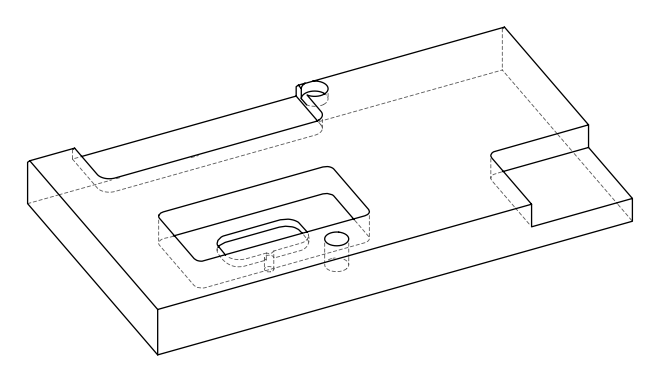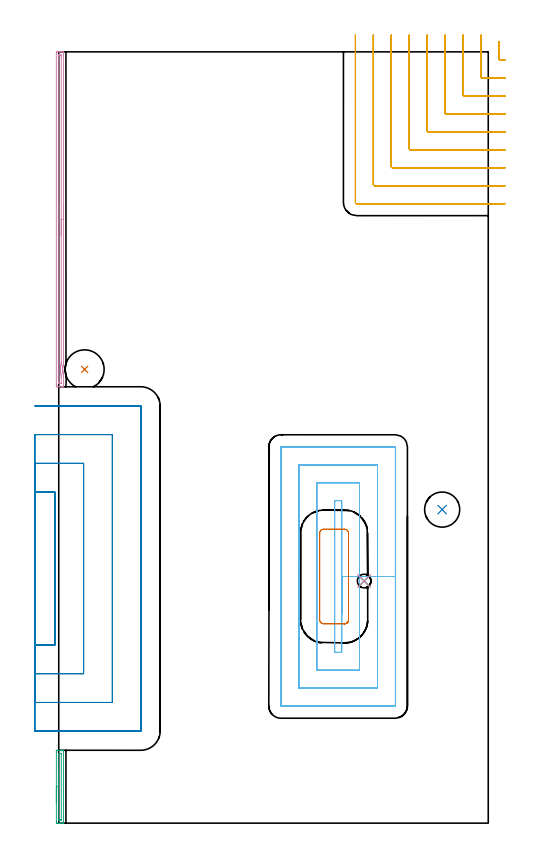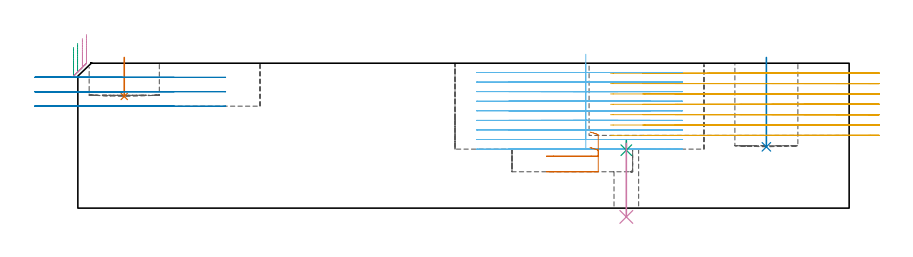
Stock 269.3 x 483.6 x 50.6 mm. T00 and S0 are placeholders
(PLAN: 10 operations, 6 tool changes, 57.6 min)
(1 INDEXABLE_INSERT_DRILL_BLIND_HOLE_FROM_SOLID | STEP1POCKET | NXT0302_020 | 0.06 min | 5326 mm3)
(2 INDEXABLE_INSERT_DRILL_BLIND_HOLE_FROM_SOLID_1 | STEP1POCKET_1 | NXT0302_015 | 0.13 min | 10984 mm3)
(3 AREA_MILL | FG_CHAMFER_SURFACE | UGT0205_001 | 0.9 min | 491 mm3)
(4 AREA_MILL_1 | FG_CHAMFER_SURFACE_1 | UGT0205_001 | 3.53 min | 2159 mm3)
(5 MILL_CORNER_NOTCH_RECTANGULAR | CORNER_NOTCH_RECTANGULAR | UGT0201_133 | Follow Part, ap 3.75, ae 75% | 15.26 min | 234628 mm3)
(6 MILL_RECTANGULAR_POCKET | POCKET_RECTANGULAR_STRAIGHT | UGT0201_133 | Follow Part, ap 3.75, ae 75% | 25.6 min | 461856 mm3)
(7 MILL_RECTANGULAR_POCKET_1 | POCKET_RECTANGULAR_STRAIGHT_1 | UGT0201_106 | Follow Part, ap 6, ae 75% | 0.88 min | 26270 mm3)
(8 MILL_SLOT | SLOT_PARTIAL_RECTANGULAR | UGT0201_106 | Follow Part, ap 6, ae 75% | 11.07 min | 216284 mm3)
(9 SPOT_DRILL | STEP1HOLE | NXT0321_9005460120000 | 0.03 min | 0 mm3)
(10 DRILL_THROUGH_HOLE_INTO_CENTER | STEP1HOLE | NXT0301_057 | 0.11 min | 822 mm3)
(TOOL NXT0302_020 | Index. Insert Drill 24.5mm [880-D2450L25-03] | D24.5 PA176 FL74 Z2)
(TOOL NXT0302_015 | Index. Insert Drill 22mm [880-D2200L25-03] | D22 PA176 FL66 Z2)
(TOOL UGT0205_001 | Chamfer Mill 20 x 3 x 45 deg. | D20 FL50 Z2)
(TOOL UGT0201_133 | Carbide End Mill 15.0 | D15 FL30 Z4)
(TOOL UGT0201_106 | End Mill 24 mm | D24 FL25 Z2)
(TOOL NXT0321_9005460120000 | NC Spot Drill, 142deg, 12mm, Carbide, Uncoated | D12 PA142 FL30 Z2)
(TOOL NXT0301_057 | Carbide Drill 8.6mm [860.1-0860-026A1-MM 2214] | D8.6 PA140 FL47 Z2)
(OP 1 INDEXABLE_INSERT_DRILL_BLIND_HOLE_FROM_SOLID)
G17 G21 G94 G90
T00 M6
G54
G17 G0 G90 X16.2 Y284.5 S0 M3
G43 Z60.6 H1
G94 G81 G98 Z39. F250. R52.6
G80
M5
M2
(OP 2 INDEXABLE_INSERT_DRILL_BLIND_HOLE_FROM_SOLID_1)
G17 G21 G94 G90
T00 M6
G54
G17 G0 G90 X240.4 Y196.6 S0 M3
G43 Z60.6 H1
G94 G81 G98 Z21.4 F250. R52.6
G80
M5
M2
(OP 3 AREA_MILL)
G17 G21 G94 G90
T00 M6
G54
G17 G0 G90 X-1.5 Y12.85 S1061 M3
G43 Z60.6 H0
Z56.1
G94 G1 Y12.888 Z55.228 F250.
Y13.002 Z54.364
Y13.191 Z53.512
Y13.453 Z52.68
Y13.787 Z51.874
Y14.19 Z51.1
Y14.658 Z50.364
Y15.19 Z49.672
Y15.779 Z49.029
Y16.422 Z48.44
Y17.114 Z47.909
Y17.85 Z47.44
Y18.624 Z47.037
Y19.43 Z46.703
Y20.262 Z46.441
Y21.113 Z46.252
Y21.978 Z46.138
Y22.85 Z46.1
Y44.714
X-1.499 Y45.118 Z46.101
X-1.494 Y45.599 Z46.102
X-1.49 Y45.691 Z46.105
X-1.017 Y45.7 Z46.577
X-0.404 Z47.194
X-0.134 Z47.463
X0.48 Z48.077
X0.75 Z48.346
X1.29 Z48.889
X1.634 Z49.233
X2.517 Z50.116
X2.705 Z50.304
X2.988 Y45.692 Z50.579
X3.004 Y45.69 Z50.595
X3. Y45.567 Z50.6
Y0.133
X3.004 Y0.01 Z50.595
X2.988 Y0.008 Z50.579
X2.705 Y0. Z50.304
X1.977 Z49.576
X1.29 Z48.889
X0.75 Z48.346
X0.48 Z48.077
X-0.134 Z47.463
X-0.404 Z47.194
X-1.017 Y0.001 Z46.577
X-1.256 Y0.003 Z46.339
X-1.49 Y0.008 Z46.105
X-1.494 Y0.101 Z46.102
X-1.499 Y0.581 Z46.101
X-1.5 Y1.068 Z46.1
Y22.85
X-0.086 Z47.514
X-0.085 Y43.337 Z47.515
X-0.081 Y43.547 Z47.519
X-0.079 Y43.651 Z47.521
X-0.068 Y43.69 Z47.532
X0.03 Y43.693 Z47.63
X0.391 Y43.699 Z47.991
X0.75 Y43.7 Z48.35
X1.274 Z48.874
X1.476 Y43.697 Z49.076
X1.563 Y43.693 Z49.163
X1.576 Y43.69 Z49.176
X1.579 Y43.68 Z49.179
X1.582 Y43.641 Z49.182
X1.585 Y43.556 Z49.185
X1.586 Y43.385 Z49.186
X1.585 Y2.363 Z49.185
X1.581 Y2.153 Z49.181
X1.579 Y2.049 Z49.179
X1.568 Y2.01 Z49.168
X1.47 Y2.007 Z49.07
X1.109 Y2.001 Z48.709
X0.75 Y2. Z48.35
X0.226 Z47.826
X0.024 Y2.003 Z47.624
X-0.063 Y2.007 Z47.537
X-0.076 Y2.01 Z47.524
X-0.079 Y2.019 Z47.521
X-0.083 Y2.059 Z47.517
X-0.085 Y2.144 Z47.515
X-0.086 Y2.315 Z47.514
Y22.85
Y23.722 Z47.552
Y24.586 Z47.666
Y25.438 Z47.855
Y26.27 Z48.117
Y27.076 Z48.451
Y27.85 Z48.854
Y28.586 Z49.323
Y29.278 Z49.854
Y29.921 Z50.443
Y30.51 Z51.086
Y31.041 Z51.779
Y31.51 Z52.514
Y31.913 Z53.288
Y32.247 Z54.094
Y32.509 Z54.926
Y32.698 Z55.778
Y32.812 Z56.643
Y32.85 Z57.514
G0 Z60.6
M5
M2
(OP 4 AREA_MILL_1)
G17 G21 G94 G90
T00 M6
G54
G17 G0 G90 X2.998 Y388.549 S1061 M3
G43 Z60.6 H0
Z60.598
G94 G1 Y388.511 Z59.727 F250.
Y388.397 Z58.862
Y388.208 Z58.01
Y387.946 Z57.178
Y387.612 Z56.372
Y387.209 Z55.598
Y386.74 Z54.863
Y386.209 Z54.17
Y385.62 Z53.527
Y384.977 Z52.938
Y384.284 Z52.407
Y383.549 Z51.938
Y382.775 Z51.535
Y381.969 Z51.201
Y381.137 Z50.939
Y380.285 Z50.75
Y379.42 Z50.636
Y378.549 Z50.598
X2.997 Y288.471 Z50.597
X2.991 Y288.153 Z50.588
X2.983 Y288.099 Z50.58
X2.962 Y288.008 Z50.558
X2.873 Y287.665 Z50.469
X2.762 Y287.22 Z50.361
X2.669 Y286.774 Z50.268
X2.656 Y286.695 Z50.254
X2.594 Y286.328 Z50.193
X2.561 Y286.069 Z50.161
X2.54 Y285.882 Z50.136
X2.535 Y285.803 Z50.127
X2.483 Y285.201 Z50.082
X2.473 Y285.083 Z50.072
X2.465 Y284.991 Z50.064
X2.457 Y284.768 Z50.055
X2.458 Y284.497 Z50.05
X2.456 Y284.322 Z50.052
X2.46 Y284.099 Z50.059
X2.462 Y284.067 Z50.061
X2.487 Y283.653 Z50.081
X2.495 Y283.572 Z50.087
X2.522 Y283.231 Z50.12
X2.524 Y283.208 Z50.122
X2.536 Y283.126 Z50.129
X2.552 Y282.985 Z50.149
X2.579 Y282.761 Z50.178
X2.651 Y282.316 Z50.251
X2.653 Y282.306 Z50.253
X2.741 Y281.869 Z50.341
X2.849 Y281.425 Z50.448
X2.969 Y280.953 Z50.567
X2.992 Y280.869 Z50.58
X2.999 Y280.459 Z50.599
X3. Y273.757 Z50.6
X2.998 Y273.608 Z50.588
X2.986 Y273.6 Z50.576
X2.66 Z50.26
X2.255 Z49.855
X1.634 Z49.229
X0.439 Z48.036
X-0.134 Z47.46
X-0.731 Z46.864
X-1.017 Y273.601 Z46.578
X-1.256 Y273.604 Z46.339
X-1.491 Y273.609 Z46.105
X-1.494 Y273.722 Z46.103
X-1.499 Y274.203 Z46.102
X-1.5 Y274.69 Z46.1
Y482.592
X-1.499 Y482.997 Z46.101
X-1.494 Y483.478 Z46.103
X-1.491 Y483.591 Z46.105
X-1.017 Y483.6 Z46.578
X-0.731 Z46.864
X-0.134 Z47.46
X0.439 Z48.036
X0.75 Z48.346
X1.323 Z48.919
X1.634 Z49.229
X2.661 Z50.26
X2.986 Y483.592 Z50.577
X2.997 Y483.591 Z50.588
X3. Y483.443 Z50.6
X2.998 Y378.549 Z50.598
X1.584 Z49.184
X1.582 Y289.372 Z49.182
X1.576 Y288.538 Z49.176
X1.57 Y288.48 Z49.17
X1.417 Y287.806 Z49.017
X1.371 Y287.587 Z48.971
X1.27 Y287.062 Z48.87
X1.21 Y286.695 Z48.81
X1.159 Y286.282 Z48.759
X1.115 Y285.803 Z48.715
X1.087 Y285.462 Z48.687
X1.052 Y284.91 Z48.652
X1.045 Y284.316 Z48.645
X1.046 Y284.169 Z48.646
X1.05 Y284.018 Z48.65
X1.056 Y283.863 Z48.656
X1.067 Y283.698 Z48.667
X1.112 Y283.126 Z48.712
X1.154 Y282.717 Z48.754
X1.22 Y282.234 Z48.82
X1.32 Y281.658 Z48.92
X1.384 Y281.341 Z48.984
X1.572 Y280.512 Z49.172
X1.578 Y280.449 Z49.178
X1.585 Y279.606 Z49.185
Y279.557
Y275.777
X1.584 Y275.671 Z49.184
X1.581 Y275.62 Z49.181
X1.58 Y275.614 Z49.18
X1.568 Y275.61 Z49.168
X1.518 Y275.605 Z49.118
X1.133 Y275.601 Z48.733
X0.75 Y275.6 Z48.35
X0.249 Y275.601 Z47.849
X0.028 Y275.606 Z47.628
X-0.071 Y275.61 Z47.529
X-0.084 Y275.937 Z47.516
X-0.085 Y275.988 Z47.515
X-0.086 Y276.832 Z47.514
X-0.085 Y481.423 Z47.515
X-0.084 Y481.529 Z47.516
X-0.081 Y481.58 Z47.519
X-0.08 Y481.586 Z47.52
X-0.068 Y481.59 Z47.532
X-0.018 Y481.595 Z47.582
X0.367 Y481.599 Z47.967
X0.75 Y481.6 Z48.35
X1.251 Y481.599 Z48.851
X1.472 Y481.594 Z49.072
X1.571 Y481.59 Z49.171
X1.584 Y481.263 Z49.184
X1.585 Y481.212 Z49.185
X1.586 Y480.369 Z49.186
X1.584 Y378.549 Z49.184
Y377.677 Z49.222
Y376.812 Z49.336
Y375.961 Z49.525
Y375.129 Z49.787
Y374.323 Z50.121
Y373.549 Z50.524
Y372.813 Z50.992
Y372.121 Z51.523
Y371.478 Z52.113
Y370.888 Z52.756
Y370.357 Z53.448
Y369.888 Z54.184
Y369.486 Z54.958
Y369.152 Z55.764
Y368.889 Z56.596
Y368.701 Z57.447
Y368.587 Z58.312
Y368.549 Z59.184
G0 Z60.6
M5
M2
(OP 5 MILL_CORNER_NOTCH_RECTANGULAR)
G17 G21 G94 G90
T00 M6
G54
G17 G0 G90 X276. Y489.97 S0 M3
G43 Z60.718 H0
Z47.101
G94 G1 Y486.97 F250.
Y479.143 F500.
G3 X276.743 Y478.4 R0.75
G1 X276.8
X279.8 F250.
G0 Z60.718
X264.75 Y494.1
Z47.101
G1 Y491.1
Y467.894 F500.
G3 X265.494 Y467.15 R0.75
G1 X276.8
X279.8 F250.
G0 Z60.718
X253.5 Y494.1
Z47.101
G1 Y491.1
Y456.644 F500.
G3 X254.244 Y455.9 R0.75
G1 X276.8
X279.8 F250.
G0 Z60.718
X242.25 Y494.1
Z47.101
G1 Y491.1
Y445.395 F500.
G3 X242.995 Y444.65 R0.75
G1 X276.8
X279.8 F250.
G0 Z60.718
X231. Y494.1
Z47.101
G1 Y491.1
Y434.145 F500.
G3 X231.745 Y433.4 R0.75
G1 X276.8
X279.8 F250.
G0 Z60.718
X219.75 Y494.1
Z47.101
G1 Y491.1
Y422.895 F500.
G3 X220.495 Y422.15 R0.75
G1 X276.8
X279.8 F250.
G0 Z60.718
X208.5 Y494.1
Z47.101
G1 Y491.1
Y411.645 F500.
G3 X209.245 Y410.9 R0.75
G1 X276.8
X279.8 F250.
G0 Z60.718
X197.25 Y494.1
Z47.101
G1 Y491.1
Y400.396 F500.
G3 X197.996 Y399.65 R0.75
G1 X276.8
X279.8 F250.
G0 Z60.718
X186. Y494.1
Z47.101
G1 Y491.1
Y389.3 F500.
G3 X186.9 Y388.4 R0.9
G1 X276.8
X279.8 F250.
G0 Z60.718
X276. Y489.97
Z43.484
G1 Y486.97
Y479.143 F500.
G3 X276.743 Y478.4 R0.75
G1 X276.8
X279.8 F250.
G0 Z60.718
X264.75 Y494.1
Z43.484
G1 Y491.1
Y467.894 F500.
G3 X265.494 Y467.15 R0.75
G1 X276.8
X279.8 F250.
G0 Z60.718
X253.5 Y494.1
Z43.484
G1 Y491.1
Y456.644 F500.
G3 X254.244 Y455.9 R0.75
G1 X276.8
X279.8 F250.
G0 Z60.718
X242.25 Y494.1
Z43.484
G1 Y491.1
Y445.395 F500.
G3 X242.995 Y444.65 R0.75
G1 X276.8
X279.8 F250.
G0 Z60.718
X231. Y494.1
Z43.484
G1 Y491.1
Y434.145 F500.
G3 X231.745 Y433.4 R0.75
G1 X276.8
X279.8 F250.
G0 Z60.718
X219.75 Y494.1
Z43.484
G1 Y491.1
Y422.895 F500.
G3 X220.495 Y422.15 R0.75
G1 X276.8
X279.8 F250.
G0 Z60.718
X208.5 Y494.1
Z43.484
G1 Y491.1
Y411.645 F500.
G3 X209.245 Y410.9 R0.75
G1 X276.8
X279.8 F250.
G0 Z60.718
X197.25 Y494.1
Z43.484
G1 Y491.1
Y400.396 F500.
G3 X197.996 Y399.65 R0.75
G1 X276.8
X279.8 F250.
G0 Z60.718
X186. Y494.1
Z43.484
G1 Y491.1
Y389.3 F500.
G3 X186.9 Y388.4 R0.9
G1 X276.8
X279.8 F250.
G0 Z60.718
X276. Y489.97
Z39.867
G1 Y486.97
Y479.143 F500.
G3 X276.743 Y478.4 R0.75
G1 X276.8
X279.8 F250.
G0 Z60.718
X264.75 Y494.1
Z39.867
G1 Y491.1
Y467.894 F500.
G3 X265.494 Y467.15 R0.75
G1 X276.8
X279.8 F250.
G0 Z60.718
X253.5 Y494.1
Z39.867
G1 Y491.1
Y456.644 F500.
G3 X254.244 Y455.9 R0.75
G1 X276.8
X279.8 F250.
G0 Z60.718
X242.25 Y494.1
Z39.867
G1 Y491.1
Y445.395 F500.
G3 X242.995 Y444.65 R0.75
G1 X276.8
X279.8 F250.
G0 Z60.718
X231. Y494.1
Z39.867
G1 Y491.1
Y434.145 F500.
G3 X231.745 Y433.4 R0.75
G1 X276.8
X279.8 F250.
G0 Z60.718
X219.75 Y494.1
Z39.867
G1 Y491.1
Y422.895 F500.
G3 X220.495 Y422.15 R0.75
G1 X276.8
X279.8 F250.
G0 Z60.718
X208.5 Y494.1
Z39.867
G1 Y491.1
Y411.645 F500.
G3 X209.245 Y410.9 R0.75
G1 X276.8
X279.8 F250.
G0 Z60.718
X197.25 Y494.1
Z39.867
G1 Y491.1
Y400.396 F500.
G3 X197.996 Y399.65 R0.75
G1 X276.8
X279.8 F250.
G0 Z60.718
X186. Y494.1
Z39.867
G1 Y491.1
Y389.3 F500.
G3 X186.9 Y388.4 R0.9
G1 X276.8
X279.8 F250.
G0 Z60.718
X276. Y489.97
Z36.251
G1 Y486.97
Y479.143 F500.
G3 X276.743 Y478.4 R0.75
G1 X276.8
X279.8 F250.
G0 Z60.718
X264.75 Y494.1
Z36.251
G1 Y491.1
Y467.894 F500.
G3 X265.494 Y467.15 R0.75
G1 X276.8
X279.8 F250.
G0 Z60.718
X253.5 Y494.1
Z36.251
G1 Y491.1
Y456.644 F500.
G3 X254.244 Y455.9 R0.75
G1 X276.8
X279.8 F250.
G0 Z60.718
X242.25 Y494.1
Z36.251
G1 Y491.1
Y445.395 F500.
G3 X242.995 Y444.65 R0.75
G1 X276.8
X279.8 F250.
G0 Z60.718
X231. Y494.1
Z36.251
G1 Y491.1
Y434.145 F500.
G3 X231.745 Y433.4 R0.75
G1 X276.8
X279.8 F250.
G0 Z60.718
X219.75 Y494.1
Z36.251
G1 Y491.1
Y422.895 F500.
G3 X220.495 Y422.15 R0.75
G1 X276.8
X279.8 F250.
G0 Z60.718
X208.5 Y494.1
Z36.251
G1 Y491.1
Y411.645 F500.
G3 X209.245 Y410.9 R0.75
G1 X276.8
X279.8 F250.
G0 Z60.718
X197.25 Y494.1
Z36.251
G1 Y491.1
Y400.396 F500.
G3 X197.996 Y399.65 R0.75
G1 X276.8
X279.8 F250.
G0 Z60.718
X186. Y494.1
Z36.251
G1 Y491.1
Y389.3 F500.
G3 X186.9 Y388.4 R0.9
G1 X276.8
X279.8 F250.
G0 Z60.718
X276. Y489.97
Z32.634
G1 Y486.97
Y479.143 F500.
G3 X276.743 Y478.4 R0.75
G1 X276.8
X279.8 F250.
G0 Z60.718
X264.75 Y494.1
Z32.634
G1 Y491.1
Y467.894 F500.
G3 X265.494 Y467.15 R0.75
G1 X276.8
X279.8 F250.
G0 Z60.718
X253.5 Y494.1
Z32.634
G1 Y491.1
Y456.644 F500.
G3 X254.244 Y455.9 R0.75
G1 X276.8
X279.8 F250.
G0 Z60.718
X242.25 Y494.1
Z32.634
G1 Y491.1
Y445.395 F500.
G3 X242.995 Y444.65 R0.75
G1 X276.8
X279.8 F250.
G0 Z60.718
X231. Y494.1
Z32.634
G1 Y491.1
Y434.145 F500.
G3 X231.745 Y433.4 R0.75
G1 X276.8
X279.8 F250.
G0 Z60.718
X219.75 Y494.1
Z32.634
G1 Y491.1
Y422.895 F500.
G3 X220.495 Y422.15 R0.75
G1 X276.8
X279.8 F250.
G0 Z60.718
X208.5 Y494.1
Z32.634
G1 Y491.1
Y411.645 F500.
G3 X209.245 Y410.9 R0.75
G1 X276.8
X279.8 F250.
G0 Z60.718
X197.25 Y494.1
Z32.634
G1 Y491.1
Y400.396 F500.
G3 X197.996 Y399.65 R0.75
G1 X276.8
X279.8 F250.
G0 Z60.718
X186. Y494.1
Z32.634
G1 Y491.1
Y389.3 F500.
G3 X186.9 Y388.4 R0.9
G1 X276.8
X279.8 F250.
G0 Z60.718
X276. Y489.97
Z29.017
G1 Y486.97
Y479.143 F500.
G3 X276.743 Y478.4 R0.75
G1 X276.8
X279.8 F250.
G0 Z60.718
X264.75 Y494.1
Z29.017
G1 Y491.1
Y467.894 F500.
G3 X265.494 Y467.15 R0.75
G1 X276.8
X279.8 F250.
G0 Z60.718
X253.5 Y494.1
Z29.017
G1 Y491.1
Y456.644 F500.
G3 X254.244 Y455.9 R0.75
G1 X276.8
X279.8 F250.
G0 Z60.718
X242.25 Y494.1
Z29.017
G1 Y491.1
Y445.395 F500.
G3 X242.995 Y444.65 R0.75
G1 X276.8
X279.8 F250.
G0 Z60.718
X231. Y494.1
Z29.017
G1 Y491.1
Y434.145 F500.
G3 X231.745 Y433.4 R0.75
G1 X276.8
X279.8 F250.
G0 Z60.718
X219.75 Y494.1
Z29.017
G1 Y491.1
Y422.895 F500.
G3 X220.495 Y422.15 R0.75
G1 X276.8
X279.8 F250.
G0 Z60.718
X208.5 Y494.1
Z29.017
G1 Y491.1
Y411.645 F500.
G3 X209.245 Y410.9 R0.75
G1 X276.8
X279.8 F250.
G0 Z60.718
X197.25 Y494.1
Z29.017
G1 Y491.1
Y400.396 F500.
G3 X197.996 Y399.65 R0.75
G1 X276.8
X279.8 F250.
G0 Z60.718
X186. Y494.1
Z29.017
G1 Y491.1
Y389.3 F500.
G3 X186.9 Y388.4 R0.9
G1 X276.8
X279.8 F250.
G0 Z60.718
X276. Y489.97
Z25.4
G1 Y486.97
Y479.143 F500.
G3 X276.743 Y478.4 R0.75
G1 X276.8
X279.8 F250.
G0 Z60.718
X264.75 Y494.1
Z25.4
G1 Y491.1
Y467.894 F500.
G3 X265.494 Y467.15 R0.75
G1 X276.8
X279.8 F250.
G0 Z60.718
X253.5 Y494.1
Z25.4
G1 Y491.1
Y456.644 F500.
G3 X254.244 Y455.9 R0.75
G1 X276.8
X279.8 F250.
G0 Z60.718
X242.25 Y494.1
Z25.4
G1 Y491.1
Y445.395 F500.
G3 X242.995 Y444.65 R0.75
G1 X276.8
X279.8 F250.
G0 Z60.718
X231. Y494.1
Z25.4
G1 Y491.1
Y434.145 F500.
G3 X231.745 Y433.4 R0.75
G1 X276.8
X279.8 F250.
G0 Z60.718
X219.75 Y494.1
Z25.4
G1 Y491.1
Y422.895 F500.
G3 X220.495 Y422.15 R0.75
G1 X276.8
X279.8 F250.
G0 Z60.718
X208.5 Y494.1
Z25.4
G1 Y491.1
Y411.645 F500.
G3 X209.245 Y410.9 R0.75
G1 X276.8
X279.8 F250.
G0 Z60.718
X197.25 Y494.1
Z25.4
G1 Y491.1
Y400.396 F500.
G3 X197.996 Y399.65 R0.75
G1 X276.8
X279.8 F250.
G0 Z60.718
X186. Y494.1
Z25.4
G1 Y491.1
Y389.3 F500.
G3 X186.9 Y388.4 R0.9
G1 X276.8
X279.8 F250.
G0 Z60.718
M5
M2
(OP 6 MILL_RECTANGULAR_POCKET)
G17 G21 G94 G90
T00 M6
G54
G17 G0 G90 X177.35 Y130.965 S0 M3
G43 Z60.718 H0
Z53.718
G94 G1 Y154.65 Z47.371 F250.
Y202.25 F500.
X172.95
Y107.05
X177.35
Y154.65
X188.6
Y213.5
X161.7
Y95.8
X188.6
Y154.65
X199.85
Y224.75
X150.45
Y84.55
X199.85
Y154.65
X211.1
Y235.8
G3 X210.9 Y236. R0.2
G1 X139.4
G3 X139.2 Y235.8 R0.2
G1 Y73.5
G3 X139.4 Y73.3 R0.2
G1 X210.9
G3 X211.1 Y73.5 R0.2
G1 Y154.65
Y155.65
G0 X177.35 Y130.965 Z50.371
G1 Y154.65 Z44.025 F250.
Y202.25 F500.
X172.95
Y107.05
X177.35
Y154.65
X188.6
Y213.5
X161.7
Y95.8
X188.6
Y154.65
X199.85
Y224.75
X150.45
Y84.55
X199.85
Y154.65
X211.1
Y235.8
G3 X210.9 Y236. R0.2
G1 X139.4
G3 X139.2 Y235.8 R0.2
G1 Y73.5
G3 X139.4 Y73.3 R0.2
G1 X210.9
G3 X211.1 Y73.5 R0.2
G1 Y154.65
Y155.65
G0 X177.35 Y130.965 Z47.025
G1 Y154.65 Z40.679 F250.
Y202.25 F500.
X172.95
Y107.05
X177.35
Y154.65
X188.6
Y213.5
X161.7
Y95.8
X188.6
Y154.65
X199.85
Y224.75
X150.45
Y84.55
X199.85
Y154.65
X211.1
Y235.8
G3 X210.9 Y236. R0.2
G1 X139.4
G3 X139.2 Y235.8 R0.2
G1 Y73.5
G3 X139.4 Y73.3 R0.2
G1 X210.9
G3 X211.1 Y73.5 R0.2
G1 Y154.65
Y155.65
G0 X177.35 Y130.965 Z43.679
G1 Y154.65 Z37.332 F250.
Y202.25 F500.
X172.95
Y107.05
X177.35
Y154.65
X188.6
Y213.5
X161.7
Y95.8
X188.6
Y154.65
X199.85
Y224.75
X150.45
Y84.55
X199.85
Y154.65
X211.1
Y235.8
G3 X210.9 Y236. R0.2
G1 X139.4
G3 X139.2 Y235.8 R0.2
G1 Y73.5
G3 X139.4 Y73.3 R0.2
G1 X210.9
G3 X211.1 Y73.5 R0.2
G1 Y154.65
Y155.65
G0 X177.35 Y130.965 Z40.332
G1 Y154.65 Z33.986 F250.
Y202.25 F500.
X172.95
Y107.05
X177.35
Y154.65
X188.6
Y213.5
X161.7
Y95.8
X188.6
Y154.65
X199.85
Y224.75
X150.45
Y84.55
X199.85
Y154.65
X211.1
Y235.8
G3 X210.9 Y236. R0.2
G1 X139.4
G3 X139.2 Y235.8 R0.2
G1 Y73.5
G3 X139.4 Y73.3 R0.2
G1 X210.9
G3 X211.1 Y73.5 R0.2
G1 Y154.65
Y155.65
G0 X177.35 Y130.965 Z36.986
G1 Y154.65 Z30.639 F250.
Y202.25 F500.
X172.95
Y107.05
X177.35
Y154.65
X188.6
Y213.5
X161.7
Y95.8
X188.6
Y154.65
X199.85
Y224.75
X150.45
Y84.55
X199.85
Y154.65
X211.1
Y235.8
G3 X210.9 Y236. R0.2
G1 X139.4
G3 X139.2 Y235.8 R0.2
G1 Y73.5
G3 X139.4 Y73.3 R0.2
G1 X210.9
G3 X211.1 Y73.5 R0.2
G1 Y154.65
Y155.65
G0 X177.35 Y130.965 Z33.639
G1 Y154.65 Z27.293 F250.
Y202.25 F500.
X172.95
Y107.05
X177.35
Y154.65
X188.6
Y213.5
X161.7
Y95.8
X188.6
Y154.65
X199.85
Y224.75
X150.45
Y84.55
X199.85
Y154.65
X211.1
Y235.8
G3 X210.9 Y236. R0.2
G1 X139.4
G3 X139.2 Y235.8 R0.2
G1 Y73.5
G3 X139.4 Y73.3 R0.2
G1 X210.9
G3 X211.1 Y73.5 R0.2
G1 Y154.65
Y155.65
G0 X177.35 Y130.965 Z30.293
G1 Y154.65 Z23.946 F250.
Y202.25 F500.
X172.95
Y107.05
X177.35
Y154.65
X188.6
Y213.5
X161.7
Y95.8
X188.6
Y154.65
X199.85
Y224.75
X150.45
Y84.55
X199.85
Y154.65
X211.1
Y235.8
G3 X210.9 Y236. R0.2
G1 X139.4
G3 X139.2 Y235.8 R0.2
G1 Y73.5
G3 X139.4 Y73.3 R0.2
G1 X210.9
G3 X211.1 Y73.5 R0.2
G1 Y154.65
Y155.65
G0 X177.35 Y130.965 Z26.946
G1 Y154.65 Z20.6 F250.
Y202.25 F500.
X172.95
Y107.05
X177.35
Y154.65
X188.6
Y213.5
X161.7
Y95.8
X188.6
Y154.65
X199.85
Y224.75
X150.45
Y84.55
X199.85
Y154.65
X211.1
Y235.8
G3 X210.9 Y236. R0.2
G1 X139.4
G3 X139.2 Y235.8 R0.2
G1 Y73.5
G3 X139.4 Y73.3 R0.2
G1 X210.9
G3 X211.1 Y73.5 R0.2
G1 Y154.65
Y155.65
G0 Z60.718
M5
M2
(OP 7 MILL_RECTANGULAR_POCKET_1)
G17 G21 G94 G90
T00 M6
G54
G17 G0 G90 X178.819 Y125. S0 M3
G43 Z60.718 H0
Z26.562
G94 G1 X179.2 Z26.46 F250.
X179.424 Z26.4
X179.993 Y125.118 Z26.244
X180.519 Y125.365 Z26.089
X180.975 Y125.725 Z25.933
X181.335 Y126.181 Z25.777
X181.582 Y126.707 Z25.622
X181.7 Y127.276 Z25.466
Y154.65 Z18.131
Y181.8 F500.
G3 X179.2 Y184.3 R2.5
G1 X166.1
G3 X163.6 Y181.8 R2.5
G1 Y127.5
G3 X166.1 Y125. R2.5
G1 X179.2
G3 X181.7 Y127.5 R2.5
G1 Y148.108
Y154.65
Y155.65
G0 X178.819 Y125. Z21.131
G1 X179.2 Z21.029 F250.
X179.424 Z20.969
X179.993 Y125.118 Z20.813
X180.519 Y125.365 Z20.658
X180.975 Y125.725 Z20.502
X181.335 Y126.181 Z20.346
X181.582 Y126.707 Z20.191
X181.7 Y127.276 Z20.035
Y154.65 Z12.7
Y181.8 F500.
G3 X179.2 Y184.3 R2.5
G1 X166.1
G3 X163.6 Y181.8 R2.5
G1 Y127.5
G3 X166.1 Y125. R2.5
G1 X179.2
G3 X181.7 Y127.5 R2.5
G1 Y148.108
Y154.65
Y155.65
G0 Z60.718
M5
M2
(OP 8 MILL_SLOT)
G17 G21 G94 G90
T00 M6
G54
G17 G0 G90 X-15. Y111.7 S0 M3
G43 Z60.718 H0
Z45.679
G94 G1 X-12. F250.
X-2.4 F500.
Y207.6
X-12.
X-15. F250.
Y93.7
X-12.
X15.6 F500.
Y225.6
X-12.
X-15. F250.
Y75.7
X-12.
X33.6 F500.
Y243.6
X-12.
X-15. F250.
Y57.7
X-12.
X51.4 F500.
G3 X51.6 Y57.9 R0.2
G1 Y261.4
G3 X51.4 Y261.6 R0.2
G1 X-12.
X-15. F250.
G0 Y111.7 Z40.639
G1 X-12.
X-2.4 F500.
Y207.6
X-12.
X-15. F250.
Y93.7
X-12.
X15.6 F500.
Y225.6
X-12.
X-15. F250.
Y75.7
X-12.
X33.6 F500.
Y243.6
X-12.
X-15. F250.
Y57.7
X-12.
X51.4 F500.
G3 X51.6 Y57.9 R0.2
G1 Y261.4
G3 X51.4 Y261.6 R0.2
G1 X-12.
X-15. F250.
G0 Y111.7 Z35.6
G1 X-12.
X-2.4 F500.
Y207.6
X-12.
X-15. F250.
Y93.7
X-12.
X15.6 F500.
Y225.6
X-12.
X-15. F250.
Y75.7
X-12.
X33.6 F500.
Y243.6
X-12.
X-15. F250.
Y57.7
X-12.
X51.4 F500.
G3 X51.6 Y57.9 R0.2
G1 Y261.4
G3 X51.4 Y261.6 R0.2
G1 X-12.
X-15. F250.
G0 Z60.718
M5
M2
(OP 9 SPOT_DRILL)
G17 G21 G94 G90
T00 M6
G54
G17 G0 G90 X191.5 Y151.8 S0 M3
G43 Z60.6 H0
G94 G81 G98 Z20.23 F250. R23.6
G80
M5
M2
(OP 10 DRILL_THROUGH_HOLE_INTO_CENTER)
G17 G21 G94 G90
T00 M6
G54
G17 G0 G90 X191.5 Y151.8 S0 M3
G43 Z60.6 H1
G94 G81 G98 Z-3.065 F250. R22.6
G80
M5
M2
